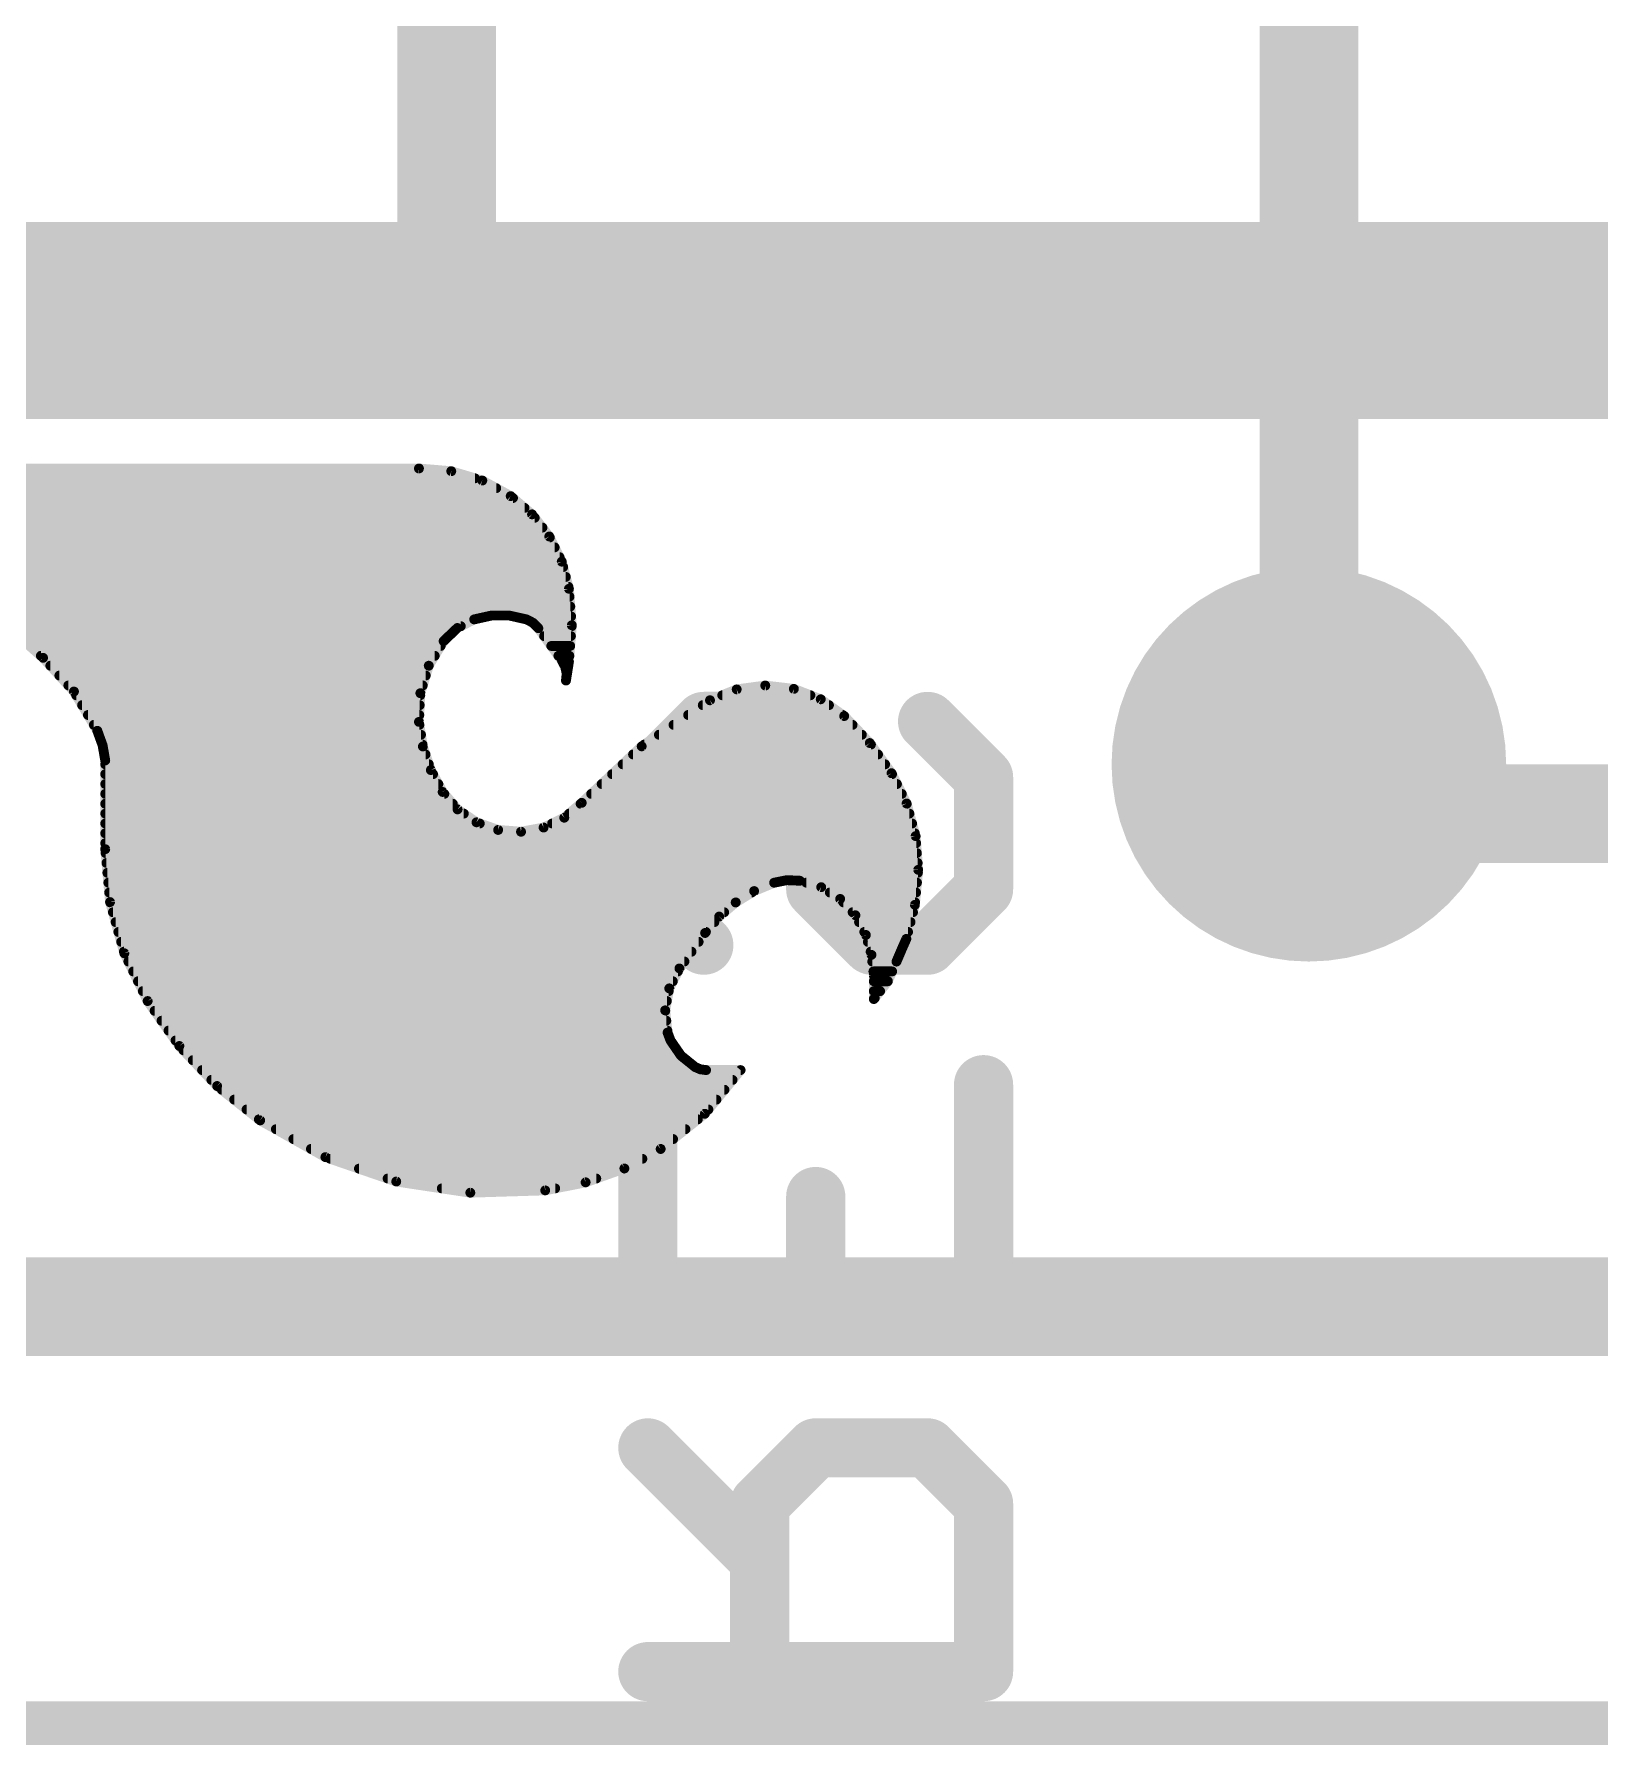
# Model space of a CAD drawing. Extents: x -1.3 to 34.4, y -29.2 to 28.1.
# Drawn here: x 11.958 to 15.989, y 9.052 to 13.438 of the extents above; entities that cross this region are included whole.
import ezdxf

# ---------------------------------------------------------------- set-up
doc = ezdxf.new("R2010")
doc.units = 0
for name, color, linetype in [('1', 12, 'CONTINUOUS'), ('16', 132, 'CONTINUOUS'), ('18', 110, 'CONTINUOUS'), ('21', 41, 'CONTINUOUS'), ('22', 40, 'CONTINUOUS')]:
    doc.layers.add(name, color=color, linetype=linetype)

# ---------------------------------------------------------------- blocks, each defined once
blk = doc.blocks.new('ROUNDV')
at = {"const_width": 0.5}
blk.add_lwpolyline([(0, -0.25, 1), (0, 0.25, 1), (0, -0.25)], format="xyb", dxfattribs=at)

msp = doc.modelspace()

# ---------------------------------------------------------------- linework, layer by layer
at = {"layer": '1'}
for points, const_width in [([(13.02, 14.24), (13.02, 12.761)], 0.254), ([(11.43, 12.7), (13.081, 12.7)], 0.508), ([(13.081, 12.7), (14.351, 12.7)], 0.508), ([(14.351, 12.7), (16.51, 12.7)], 0.508), ([(13.02, 12.761), (13.081, 12.7)], 0.254), ([(14.29, 12.761), (14.351, 12.7)], 0.254), ([(15.367, 11.43), (15.24, 11.557)], 0.254), ([(24.13, 11.43), (15.367, 11.43)], 0.254)]:
    msp.add_lwpolyline(points, dxfattribs=dict(at, const_width=const_width))
for points, const_width in [([(13.081, 12.827, 1), (13.081, 12.573)], 0.254), ([(13.081, 12.573, 1), (13.081, 12.827)], 0.254), ([(14.351, 12.827, 1), (14.351, 12.573)], 0.254), ([(14.351, 12.573, 1), (14.351, 12.827)], 0.254), ([(13.0649, 12.8059, 1), (12.9751, 12.7161)], 0.127), ([(14.3349, 12.8059, 1), (14.2451, 12.7161)], 0.127), ([(12.9565, 12.761, 1), (13.0835, 12.761)], 0.127), ([(13.0361, 12.6551, 1), (13.1259, 12.7449)], 0.127), ([(14.3061, 12.6551, 1), (14.3959, 12.7449)], 0.127), ([(15.2849, 11.6019, 1), (15.1951, 11.5121)], 0.127), ([(15.367, 11.4935, 1), (15.367, 11.3665)], 0.127), ([(15.3221, 11.3851, 1), (15.4119, 11.4749)], 0.127)]:
    msp.add_lwpolyline(points, format="xyb", dxfattribs=dict(at, const_width=const_width))
at = {"layer": '16', "const_width": 0.254}
for points in [[(15.24, 11.557), (15.24, 15.494)], [(16.51, 10.16), (7.62, 10.16)], [(6.858, 9.017), (20.193, 9.017)]]:
    msp.add_lwpolyline(points, dxfattribs=at)
at = {"layer": '16', "const_width": 0.127}
msp.add_lwpolyline([(15.1765, 11.557, 1), (15.3035, 11.557)], format="xyb", dxfattribs=at)
at = {"layer": '21', "const_width": 0.0254}
for points in [[(12.9489, 12.3189), (11.4325, 12.3189)], [(11.4325, 12.3189), (11.9812, 11.8313)], [(13.032, 12.3119), (12.9489, 12.3189)], [(13.1119, 12.2879), (13.032, 12.3119)], [(11.461, 12.2936), (13.093, 12.2936)], [(11.4896, 12.2682), (13.1479, 12.2682)], [(13.1851, 12.2478), (13.1119, 12.2879)], [(11.5181, 12.2428), (13.191, 12.2428)], [(13.2401, 12.2008), (13.1851, 12.2478)], [(11.5467, 12.2174), (13.2207, 12.2174)], [(11.5753, 12.192), (13.247, 12.192)], [(13.2845, 12.1438), (13.2401, 12.2008)], [(11.6039, 12.1666), (13.2668, 12.1666)], [(11.6325, 12.1412), (13.2858, 12.1412)], [(13.3166, 12.079), (13.2845, 12.1438)], [(11.661, 12.1158), (13.2984, 12.1158)], [(11.6896, 12.0904), (13.311, 12.0904)], [(11.7182, 12.065), (13.3203, 12.065)], [(13.335, 12.0091), (13.3166, 12.079)], [(11.7468, 12.0396), (13.327, 12.0396)], [(11.7754, 12.0142), (13.3337, 12.0142)], [(13.3424, 11.9151), (13.335, 12.0091)], [(11.804, 11.9888), (13.3366, 11.9888)], [(11.8325, 11.9634), (13.3386, 11.9634)], [(11.8611, 11.938), (13.1257, 11.938)], [(13.0478, 11.9081), (13.0912, 11.9303)], [(13.0912, 11.9303), (13.1357, 11.9402)], [(13.1357, 11.9402), (13.1813, 11.9402)], [(13.1813, 11.9402), (13.2258, 11.9303)], [(13.1913, 11.938), (13.3406, 11.938)], [(13.2258, 11.9303), (13.2429, 11.9213)], [(13.2429, 11.9213), (13.2563, 11.9075)], [(11.8897, 11.9126), (13.0566, 11.9126)], [(11.9183, 11.8872), (13.0258, 11.8872)], [(12.9742, 11.811), (13.0124, 11.8744)], [(13.0124, 11.8744), (13.0478, 11.9081)], [(13.2513, 11.9126), (13.3422, 11.9126)], [(13.2563, 11.9075), (13.3172, 11.8236)], [(13.271, 11.8872), (13.3402, 11.8872)], [(13.335, 11.8211), (13.3424, 11.9151)], [(11.9469, 11.8618), (13.0048, 11.8618)], [(11.9755, 11.8364), (12.9895, 11.8364)], [(11.9812, 11.8313), (12.0607, 11.7445)], [(13.2895, 11.8618), (13.3382, 11.8618)], [(13.3079, 11.8364), (13.3362, 11.8364)], [(11.9998, 11.811), (12.9742, 11.811)], [(12.0231, 11.7856), (12.9664, 11.7856)], [(12.9526, 11.7402), (12.9742, 11.811)], [(13.3172, 11.8236), (13.3256, 11.8079)], [(13.324, 11.811), (13.3334, 11.811)], [(13.3256, 11.8079), (13.3291, 11.7905)], [(13.3274, 11.7728), (13.335, 11.8211)], [(13.3291, 11.7905), (13.3274, 11.7728)], [(13.3286, 11.7856), (13.3294, 11.7856)], [(12.0463, 11.7602), (12.9587, 11.7602)], [(12.0607, 11.7445), (12.1209, 11.6433)], [(13.7669, 11.75), (13.6982, 11.722)], [(13.8404, 11.7599), (13.7669, 11.75)], [(13.9141, 11.7513), (13.8404, 11.7599)], [(13.9833, 11.7245), (13.9141, 11.7513)], [(12.0665, 11.7348), (12.9523, 11.7348)], [(12.0816, 11.7094), (12.951, 11.7094)], [(12.9489, 11.6662), (12.9526, 11.7402)], [(13.6982, 11.722), (13.5224, 11.6034)], [(13.6795, 11.7094), (14.0045, 11.7094)], [(13.7297, 11.7348), (13.9568, 11.7348)], [(14.0437, 11.6814), (13.9833, 11.7245)], [(12.0967, 11.684), (12.9498, 11.684)], [(12.1118, 11.6586), (12.9501, 11.6586)], [(12.959, 11.6029), (12.9489, 11.6662)], [(13.6042, 11.6586), (14.0653, 11.6586)], [(13.6419, 11.684), (14.0401, 11.684)], [(14.1096, 11.6118), (14.0437, 11.6814)], [(12.1209, 11.6433), (12.1344, 11.6061)], [(12.1246, 11.6332), (12.9542, 11.6332)], [(13.5666, 11.6332), (14.0893, 11.6332)], [(14.1656, 11.5341), (14.1096, 11.6118)], [(12.1337, 11.6078), (12.9582, 11.6078)], [(12.1344, 11.6061), (12.1412, 11.5671)], [(12.1385, 11.5824), (12.9659, 11.5824)], [(12.1412, 11.5671), (12.1412, 11.3385)], [(12.9795, 11.5422), (12.959, 11.6029)], [(13.5224, 11.6034), (13.368, 11.4579)], [(13.5001, 11.5824), (14.1308, 11.5824)], [(13.5289, 11.6078), (14.1125, 11.6078)], [(12.1412, 11.557), (12.9745, 11.557)], [(12.1412, 11.5316), (12.9852, 11.5316)], [(13.0099, 11.4858), (12.9795, 11.5422)], [(13.4462, 11.5316), (14.1668, 11.5316)], [(13.4732, 11.557), (14.1491, 11.557)], [(14.2044, 11.4561), (14.1656, 11.5341)], [(12.1412, 11.5062), (12.9989, 11.5062)], [(12.1412, 11.4808), (13.0142, 11.4808)], [(13.0484, 11.441), (13.0099, 11.4858)], [(13.3923, 11.4808), (14.1921, 11.4808)], [(13.4193, 11.5062), (14.1795, 11.5062)], [(12.1412, 11.4554), (13.036, 11.4554)], [(13.0971, 11.4076), (13.0484, 11.441)], [(13.368, 11.4579), (13.3231, 11.4196)], [(13.3651, 11.4554), (14.2046, 11.4554)], [(14.2276, 11.3721), (14.2044, 11.4561)], [(12.1412, 11.43), (13.0644, 11.43)], [(12.1412, 11.4046), (13.1056, 11.4046)], [(13.1528, 11.388), (13.0971, 11.4076)], [(13.2698, 11.3941), (13.2117, 11.3834)], [(13.3231, 11.4196), (13.2698, 11.3941)], [(13.2917, 11.4046), (14.2186, 11.4046)], [(13.3353, 11.43), (14.2116, 11.43)], [(12.1412, 11.3792), (14.2256, 11.3792)], [(12.1412, 11.3538), (14.229, 11.3538)], [(13.2117, 11.3834), (13.1528, 11.388)], [(14.2342, 11.2852), (14.2276, 11.3721)], [(12.1412, 11.3385), (12.1536, 11.2022)], [(12.1421, 11.3284), (14.2309, 11.3284)], [(12.1444, 11.303), (14.2328, 11.303)], [(12.1467, 11.2776), (14.2335, 11.2776)], [(14.2256, 11.1951), (14.2342, 11.2852)], [(12.1491, 11.2522), (13.8638, 11.2522)], [(12.1514, 11.2268), (13.8056, 11.2268)], [(13.7643, 11.2013), (13.8118, 11.2306)], [(13.8118, 11.2306), (13.8633, 11.2521)], [(13.8633, 11.2521), (13.896, 11.2586)], [(13.896, 11.2586), (13.9294, 11.2572)], [(13.9294, 11.2572), (13.9844, 11.2406)], [(13.946, 11.2522), (14.2311, 11.2522)], [(13.9844, 11.2406), (14.0333, 11.2103)], [(14.0067, 11.2268), (14.2287, 11.2268)], [(12.1536, 11.2022), (12.1904, 11.0703)], [(12.1538, 11.2014), (13.7645, 11.2014)], [(12.1609, 11.176), (13.7348, 11.176)], [(13.7219, 11.165), (13.7643, 11.2013)], [(14.0333, 11.2103), (14.0725, 11.1683)], [(14.0416, 11.2014), (14.2262, 11.2014)], [(14.0653, 11.176), (14.2209, 11.176)], [(14.2037, 11.1074), (14.2256, 11.1951)], [(12.168, 11.1506), (13.7096, 11.1506)], [(13.6855, 11.1226), (13.7219, 11.165)], [(14.0725, 11.1683), (14.0995, 11.1175)], [(14.0819, 11.1506), (14.2145, 11.1506)], [(12.1751, 11.1252), (13.6877, 11.1252)], [(12.1822, 11.0998), (13.669, 11.0998)], [(13.6195, 11.0312), (13.6855, 11.1226)], [(14.0954, 11.1252), (14.2081, 11.1252)], [(14.0995, 11.1175), (14.114, 11.0663)], [(14.1045, 11.0998), (14.2003, 11.0998)], [(14.1783, 11.0489), (14.1935, 11.0845)], [(14.1935, 11.0845), (14.2037, 11.1074)], [(12.1893, 11.0744), (13.6507, 11.0744)], [(12.1904, 11.0703), (12.2504, 10.9473)], [(12.2008, 11.049), (13.6324, 11.049)], [(14.1117, 11.0744), (14.1892, 11.0744)], [(14.114, 11.0663), (14.1199, 11.0134)], [(14.1159, 11.049), (14.1783, 11.049)], [(14.1562, 10.9985), (14.1783, 11.0489)], [(12.2132, 11.0236), (13.6156, 11.0236)], [(12.2256, 10.9982), (13.6026, 10.9982)], [(13.5933, 10.9799), (13.6195, 11.0312)], [(14.1188, 11.0236), (14.1672, 11.0236)], [(14.1199, 11.0134), (14.1199, 10.9524)], [(14.1199, 10.9982), (14.156, 10.9982)], [(14.1224, 10.955), (14.1562, 10.9985)], [(12.238, 10.9728), (13.592, 10.9728)], [(13.5829, 10.9233), (13.5933, 10.9799)], [(14.1199, 10.9728), (14.1362, 10.9728)], [(14.1199, 10.9525), (14.1224, 10.955)], [(14.1199, 10.9524), (14.1199, 10.9525)], [(12.2504, 10.9474), (13.5873, 10.9474)], [(12.2504, 10.9473), (12.3321, 10.8316)], [(12.2683, 10.922), (13.583, 10.922)], [(13.589, 10.8661), (13.5829, 10.9233)], [(12.2862, 10.8966), (13.5857, 10.8966)], [(12.3041, 10.8712), (13.5885, 10.8712)], [(13.5966, 10.8457), (13.589, 10.8661)], [(12.3221, 10.8458), (13.5966, 10.8458)], [(12.3321, 10.8316), (12.4293, 10.7284)], [(12.3426, 10.8204), (13.614, 10.8204)], [(13.6234, 10.8068), (13.5966, 10.8457)], [(12.3666, 10.795), (13.638, 10.795)], [(13.6601, 10.7772), (13.6234, 10.8068)], [(13.6736, 10.7715), (13.6601, 10.7772)], [(12.3905, 10.7696), (13.6874, 10.7696)], [(12.4145, 10.7442), (13.7563, 10.7442)], [(13.6881, 10.7695), (13.6736, 10.7715)], [(13.6849, 10.6569), (13.777, 10.7695)], [(13.777, 10.7695), (13.6881, 10.7695)], [(12.4293, 10.7284), (12.54, 10.64)], [(12.4414, 10.7188), (13.7355, 10.7188)], [(12.4732, 10.6934), (13.7148, 10.6934)], [(12.505, 10.668), (13.694, 10.668)], [(13.5712, 10.5663), (13.6849, 10.6569)], [(12.5367, 10.6426), (13.6669, 10.6426)], [(12.54, 10.64), (12.7081, 10.5453)], [(12.5805, 10.6172), (13.6351, 10.6172)], [(12.6256, 10.5918), (13.6032, 10.5918)], [(12.6707, 10.5664), (13.5713, 10.5664)], [(13.4778, 10.5162), (13.5712, 10.5663)], [(12.7081, 10.5453), (12.8905, 10.4825)], [(12.7206, 10.541), (13.5241, 10.541)], [(12.7944, 10.5156), (13.4762, 10.5156)], [(13.378, 10.4804), (13.4778, 10.5162)], [(12.8682, 10.4902), (13.4054, 10.4902)], [(12.8905, 10.4825), (13.0812, 10.4537)], [(13.274, 10.4597), (13.378, 10.4804)], [(13.0076, 10.4648), (13.2997, 10.4648)], [(13.0812, 10.4537), (13.274, 10.4597)]]:
    msp.add_lwpolyline(points, dxfattribs=at)
at = {"layer": '21', "const_width": 0.0127}
for points in [[(12.9494, 12.3252, 1), (12.9484, 12.3126)], [(12.9489, 12.3126, 1), (12.9489, 12.3253)], [(13.0339, 12.318, 1), (13.0302, 12.3059)], [(13.0315, 12.3056, 1), (13.0326, 12.3183)], [(13.093, 12.2873, 1), (13.093, 12.3)], [(13.115, 12.2935, 1), (13.1089, 12.2823)], [(13.1101, 12.2818, 1), (13.1138, 12.294)], [(13.1479, 12.2619, 1), (13.1479, 12.2745)], [(13.1892, 12.2526, 1), (13.181, 12.243)], [(13.182, 12.2422, 1), (13.1882, 12.2534)], [(13.191, 12.2365, 1), (13.191, 12.2492)], [(13.2207, 12.2111, 1), (13.2207, 12.2238)], [(13.2451, 12.2047, 1), (13.2351, 12.1969)], [(13.236, 12.196, 1), (13.2442, 12.2057)], [(13.247, 12.1857, 1), (13.247, 12.1983)], [(13.2668, 12.1603, 1), (13.2668, 12.173)], [(13.2902, 12.1466, 1), (13.2788, 12.141)], [(13.2795, 12.1399, 1), (13.2895, 12.1477)], [(13.2858, 12.1349, 1), (13.2858, 12.1476)], [(13.2984, 12.1095, 1), (13.2984, 12.1221)], [(13.3227, 12.0806, 1), (13.3104, 12.0774)], [(13.3109, 12.0762, 1), (13.3223, 12.0818)], [(13.311, 12.0841, 1), (13.311, 12.0968)], [(13.3203, 12.0587, 1), (13.3203, 12.0714)], [(13.327, 12.0333, 1), (13.327, 12.0459)], [(13.3413, 12.0096, 1), (13.3287, 12.0086)], [(13.3337, 12.0079, 1), (13.3337, 12.0206)], [(13.3289, 12.0075, 1), (13.3411, 12.0107)], [(13.3366, 11.9825, 1), (13.3366, 11.9952)], [(13.3386, 11.9571, 1), (13.3386, 11.9697)], [(13.0898, 11.9365, 1), (13.0926, 11.9241)], [(13.0941, 11.9246, 1), (13.0883, 11.936)], [(13.1257, 11.9317, 1), (13.1257, 11.9444)], [(13.1357, 11.9466, 1), (13.1357, 11.9339)], [(13.1371, 11.934, 1), (13.1343, 11.9464)], [(13.1827, 11.9464, 1), (13.1799, 11.934)], [(13.1813, 11.9339, 1), (13.1813, 11.9466)], [(13.1913, 11.9444, 1), (13.1913, 11.9317)], [(13.2288, 11.9359, 1), (13.2228, 11.9247)], [(13.2244, 11.9241, 1), (13.2272, 11.9365)], [(13.2474, 11.9257, 1), (13.2383, 11.9169)], [(13.2399, 11.9157, 1), (13.2458, 11.9269)], [(13.3406, 11.9317, 1), (13.3406, 11.9444)], [(13.0178, 11.8711, 1), (13.007, 11.8777)], [(13.0258, 11.8809, 1), (13.0258, 11.8935)], [(13.0449, 11.9137, 1), (13.0506, 11.9024)], [(13.0521, 11.9035, 1), (13.0434, 11.9127)], [(13.0566, 11.9063, 1), (13.0566, 11.919)], [(13.2513, 11.919, 1), (13.2513, 11.9063)], [(13.2614, 11.9112, 1), (13.2512, 11.9038)], [(13.2518, 11.9031, 1), (13.2608, 11.9119)], [(13.271, 11.8935, 1), (13.271, 11.8809)], [(13.3487, 11.9146, 1), (13.336, 11.9156)], [(13.336, 11.9146, 1), (13.3487, 11.9156)], [(13.3402, 11.8809, 1), (13.3402, 11.8935)], [(13.3422, 11.9063, 1), (13.3422, 11.919)], [(11.9755, 11.8428, 1), (11.9755, 11.8301)], [(11.9859, 11.8356, 1), (11.9765, 11.827)], [(11.977, 11.8266, 1), (11.9854, 11.836)], [(12.9895, 11.8301, 1), (12.9895, 11.8428)], [(13.0048, 11.8555, 1), (13.0048, 11.8681)], [(13.008, 11.879, 1), (13.0168, 11.8698)], [(13.2895, 11.8681, 1), (13.2895, 11.8555)], [(13.3079, 11.8428, 1), (13.3079, 11.8301)], [(13.3362, 11.8301, 1), (13.3362, 11.8428)], [(13.3382, 11.8555, 1), (13.3382, 11.8681)], [(11.9998, 11.8173, 1), (11.9998, 11.8047)], [(12.0231, 11.7919, 1), (12.0231, 11.7793)], [(12.9664, 11.7793, 1), (12.9664, 11.7919)], [(12.9687, 11.8143, 1), (12.9796, 11.8077)], [(12.9803, 11.8091, 1), (12.9681, 11.8128)], [(12.9742, 11.8047, 1), (12.9742, 11.8173)], [(13.3228, 11.8266, 1), (13.3116, 11.8206)], [(13.3121, 11.8199, 1), (13.3223, 11.8273)], [(13.324, 11.8173, 1), (13.324, 11.8047)], [(13.3318, 11.8092, 1), (13.3194, 11.8067)], [(13.32, 11.8049, 1), (13.3312, 11.8109)], [(13.3286, 11.7919, 1), (13.3286, 11.7793)], [(13.3354, 11.7899, 1), (13.3228, 11.7911)], [(13.3229, 11.7892, 1), (13.3353, 11.7918)], [(13.3287, 11.8216, 1), (13.3413, 11.8206)], [(13.3413, 11.8201, 1), (13.3287, 11.8221)], [(13.3294, 11.7793, 1), (13.3294, 11.7919)], [(13.3334, 11.8047, 1), (13.3334, 11.8173)], [(12.0463, 11.7666, 1), (12.0463, 11.7539)], [(12.0662, 11.7477, 1), (12.0553, 11.7413)], [(12.0561, 11.7402, 1), (12.0654, 11.7488)], [(12.9587, 11.7539, 1), (12.9587, 11.7666)], [(13.3211, 11.7738, 1), (13.3337, 11.7718)], [(13.3211, 11.7734, 1), (13.3337, 11.7722)], [(13.7661, 11.7563, 1), (13.7678, 11.7437)], [(13.7693, 11.7441, 1), (13.7645, 11.7558)], [(13.8412, 11.7662, 1), (13.8397, 11.7536)], [(13.8413, 11.7536, 1), (13.8396, 11.7662)], [(13.9164, 11.7572, 1), (13.9118, 11.7453)], [(13.9134, 11.745, 1), (13.9149, 11.7576)], [(12.0665, 11.7411, 1), (12.0665, 11.7285)], [(12.0816, 11.7157, 1), (12.0816, 11.7031)], [(12.9589, 11.7398, 1), (12.9462, 11.7405)], [(12.9465, 11.742, 1), (12.9586, 11.7383)], [(12.951, 11.7031, 1), (12.951, 11.7157)], [(12.9523, 11.7285, 1), (12.9523, 11.7411)], [(13.6795, 11.7157, 1), (13.6795, 11.7031)], [(13.6958, 11.7279, 1), (13.7006, 11.7161)], [(13.7018, 11.7167, 1), (13.6946, 11.7273)], [(13.7297, 11.7411, 1), (13.7297, 11.7285)], [(13.9568, 11.7285, 1), (13.9568, 11.7411)], [(13.987, 11.7297, 1), (13.9796, 11.7194)], [(13.981, 11.7186, 1), (13.9856, 11.7305)], [(14.0045, 11.7031, 1), (14.0045, 11.7157)], [(12.0967, 11.6904, 1), (12.0967, 11.6777)], [(12.1118, 11.6649, 1), (12.1118, 11.6523)], [(12.9552, 11.6672, 1), (12.9426, 11.6652)], [(12.9426, 11.6665, 1), (12.9552, 11.6659)], [(12.9498, 11.6777, 1), (12.9498, 11.6904)], [(12.9501, 11.6523, 1), (12.9501, 11.6649)], [(13.6042, 11.6649, 1), (13.6042, 11.6523)], [(13.6419, 11.6904, 1), (13.6419, 11.6777)], [(14.0483, 11.6858, 1), (14.0391, 11.677)], [(14.04, 11.6762, 1), (14.0474, 11.6866)], [(14.0401, 11.6777, 1), (14.0401, 11.6904)], [(14.0653, 11.6523, 1), (14.0653, 11.6649)], [(12.1269, 11.6455, 1), (12.1149, 11.6411)], [(12.1154, 11.6401, 1), (12.1264, 11.6465)], [(12.1246, 11.6395, 1), (12.1246, 11.6269)], [(12.9542, 11.6269, 1), (12.9542, 11.6395)], [(13.5666, 11.6395, 1), (13.5666, 11.6269)], [(14.0893, 11.6269, 1), (14.0893, 11.6395)], [(14.1147, 11.6155, 1), (14.1044, 11.6081)], [(14.1049, 11.6074, 1), (14.1142, 11.6162)], [(12.1337, 11.6142, 1), (12.1337, 11.6015)], [(12.1406, 11.6072, 1), (12.1281, 11.605)], [(12.1284, 11.6039, 1), (12.1403, 11.6082)], [(12.1385, 11.5887, 1), (12.1385, 11.5761)], [(12.1476, 11.5671, 1), (12.1349, 11.5671)], [(12.965, 11.6049, 1), (12.953, 11.6009)], [(12.9527, 11.6019, 1), (12.9652, 11.6039)], [(12.9582, 11.6015, 1), (12.9582, 11.6142)], [(12.9659, 11.5761, 1), (12.9659, 11.5887)], [(13.5001, 11.5887, 1), (13.5001, 11.5761)], [(13.5188, 11.6086, 1), (13.5259, 11.5981)], [(13.5267, 11.5988, 1), (13.518, 11.608)], [(13.5289, 11.6142, 1), (13.5289, 11.6015)], [(14.1125, 11.6015, 1), (14.1125, 11.6142)], [(14.1308, 11.5761, 1), (14.1308, 11.5887)], [(12.1412, 11.538, 1), (12.1412, 11.5253)], [(12.1349, 11.566, 1), (12.1475, 11.5682)], [(12.1412, 11.5633, 1), (12.1412, 11.5507)], [(12.9851, 11.5452, 1), (12.9739, 11.5392)], [(12.9735, 11.5402, 1), (12.9855, 11.5442)], [(12.9745, 11.5507, 1), (12.9745, 11.5633)], [(12.9852, 11.5253, 1), (12.9852, 11.538)], [(13.4462, 11.538, 1), (13.4462, 11.5253)], [(13.4732, 11.5633, 1), (13.4732, 11.5507)], [(14.1491, 11.5507, 1), (14.1491, 11.5633)], [(14.1713, 11.5369, 1), (14.1599, 11.5313)], [(14.1604, 11.5304, 1), (14.1708, 11.5378)], [(14.1668, 11.5253, 1), (14.1668, 11.538)], [(12.1412, 11.5125, 1), (12.1412, 11.4999)], [(12.1412, 11.4871, 1), (12.1412, 11.4745)], [(12.9989, 11.4999, 1), (12.9989, 11.5125)], [(13.0147, 11.4899, 1), (13.0051, 11.4817)], [(13.0043, 11.4828, 1), (13.0155, 11.4888)], [(13.0142, 11.4745, 1), (13.0142, 11.4871)], [(13.3923, 11.4871, 1), (13.3923, 11.4745)], [(13.4193, 11.5125, 1), (13.4193, 11.4999)], [(14.1795, 11.4999, 1), (14.1795, 11.5125)], [(14.1921, 11.4745, 1), (14.1921, 11.4871)], [(12.1412, 11.4618, 1), (12.1412, 11.4491)], [(13.036, 11.4491, 1), (13.036, 11.4618)], [(13.0519, 11.4462, 1), (13.0448, 11.4357)], [(13.0435, 11.4368, 1), (13.0532, 11.4451)], [(13.3651, 11.4618, 1), (13.3651, 11.4491)], [(13.3636, 11.4625, 1), (13.3724, 11.4533)], [(13.3721, 11.4531, 1), (13.3639, 11.4627)], [(14.2105, 11.4578, 1), (14.1983, 11.4544)], [(14.1987, 11.4533, 1), (14.2101, 11.4589)], [(14.2046, 11.4491, 1), (14.2046, 11.4618)], [(12.1412, 11.4363, 1), (12.1412, 11.4237)], [(12.1412, 11.4109, 1), (12.1412, 11.3983)], [(13.0644, 11.4237, 1), (13.0644, 11.4363)], [(13.0992, 11.4136, 1), (13.095, 11.4016)], [(13.0935, 11.4024, 1), (13.1007, 11.4128)], [(13.1056, 11.3983, 1), (13.1056, 11.4109)], [(13.267, 11.3999, 1), (13.2725, 11.3884)], [(13.2709, 11.3879, 1), (13.2686, 11.4004)], [(13.2917, 11.4109, 1), (13.2917, 11.3983)], [(13.3189, 11.4244, 1), (13.3272, 11.4147)], [(13.3258, 11.4138, 1), (13.3203, 11.4253)], [(13.3353, 11.4363, 1), (13.3353, 11.4237)], [(14.2116, 11.4237, 1), (14.2116, 11.4363)], [(14.2186, 11.3983, 1), (14.2186, 11.4109)], [(12.1412, 11.3856, 1), (12.1412, 11.3729)], [(12.1412, 11.3601, 1), (12.1412, 11.3475)], [(13.1533, 11.3943, 1), (13.1523, 11.3816)], [(13.1507, 11.382, 1), (13.1549, 11.3939)], [(13.2105, 11.3896, 1), (13.2128, 11.3771)], [(13.2112, 11.377, 1), (13.2122, 11.3897)], [(14.2339, 11.3726, 1), (14.2212, 11.3716)], [(14.2215, 11.3704, 1), (14.2337, 11.3738)], [(14.2256, 11.3729, 1), (14.2256, 11.3856)], [(14.229, 11.3475, 1), (14.229, 11.3601)], [(12.1475, 11.3391, 1), (12.1349, 11.3379)], [(12.1349, 11.3385, 1), (12.1476, 11.3385)], [(12.1421, 11.3347, 1), (12.1421, 11.3221)], [(12.1444, 11.3094, 1), (12.1444, 11.2967)], [(14.2309, 11.3221, 1), (14.2309, 11.3347)], [(14.2328, 11.2967, 1), (14.2328, 11.3094)], [(12.1467, 11.284, 1), (12.1467, 11.2713)], [(14.2405, 11.2846, 1), (14.2279, 11.2858)], [(14.2279, 11.2847, 1), (14.2405, 11.2857)], [(14.2335, 11.2713, 1), (14.2335, 11.284)], [(12.1491, 11.2585, 1), (12.1491, 11.2459)], [(12.1514, 11.2332, 1), (12.1514, 11.2205)], [(13.8093, 11.2365, 1), (13.8142, 11.2248)], [(13.8056, 11.2205, 1), (13.8056, 11.2332)], [(13.8151, 11.2252, 1), (13.8085, 11.236)], [(13.8621, 11.2583, 1), (13.8645, 11.2459)], [(13.8657, 11.2462, 1), (13.8609, 11.258)], [(13.8638, 11.2459, 1), (13.8638, 11.2585)], [(13.8963, 11.265, 1), (13.8958, 11.2523)], [(13.8973, 11.2524, 1), (13.8948, 11.2648)], [(13.9312, 11.2633, 1), (13.9276, 11.2511)], [(13.9291, 11.2509, 1), (13.9297, 11.2635)], [(13.946, 11.2585, 1), (13.946, 11.2459)], [(13.9878, 11.246, 1), (13.9811, 11.2352)], [(13.9826, 11.2345, 1), (13.9863, 11.2467)], [(14.0067, 11.2332, 1), (14.0067, 11.2205)], [(14.2287, 11.2205, 1), (14.2287, 11.2332)], [(14.2311, 11.2459, 1), (14.2311, 11.2585)], [(12.1597, 11.2039, 1), (12.1475, 11.2005)], [(12.1473, 11.2016, 1), (12.1599, 11.2028)], [(12.1538, 11.2078, 1), (12.1538, 11.1951)], [(12.1609, 11.1823, 1), (12.1609, 11.1697)], [(13.7348, 11.1697, 1), (13.7348, 11.1823)], [(13.761, 11.2067, 1), (13.7676, 11.1959)], [(13.7684, 11.1965, 1), (13.7602, 11.2061)], [(13.7645, 11.1951, 1), (13.7645, 11.2078)], [(14.0379, 11.2146, 1), (14.0286, 11.2059)], [(14.0299, 11.2049, 1), (14.0366, 11.2157)], [(14.0416, 11.2078, 1), (14.0416, 11.1951)], [(14.0653, 11.1823, 1), (14.0653, 11.1697)], [(14.2193, 11.1958, 1), (14.232, 11.1945)], [(14.2318, 11.1936, 1), (14.2195, 11.1967)], [(14.2209, 11.1697, 1), (14.2209, 11.1823)], [(14.2262, 11.1951, 1), (14.2262, 11.2078)], [(12.168, 11.157, 1), (12.168, 11.1443)], [(13.7096, 11.1443, 1), (13.7096, 11.157)], [(13.7178, 11.1698, 1), (13.726, 11.1601)], [(13.7267, 11.1608, 1), (13.7171, 11.1691)], [(14.0781, 11.1712, 1), (14.0669, 11.1653)], [(14.0679, 11.1639, 1), (14.0772, 11.1726)], [(14.0819, 11.157, 1), (14.0819, 11.1443)], [(14.2145, 11.1443, 1), (14.2145, 11.157)], [(12.1751, 11.1316, 1), (12.1751, 11.1189)], [(12.1822, 11.1061, 1), (12.1822, 11.0935)], [(13.669, 11.0935, 1), (13.669, 11.1061)], [(13.6807, 11.1267, 1), (13.6903, 11.1185)], [(13.6906, 11.1189, 1), (13.6804, 11.1263)], [(13.6877, 11.1189, 1), (13.6877, 11.1316)], [(14.0954, 11.1316, 1), (14.0954, 11.1189)], [(14.1056, 11.1192, 1), (14.0934, 11.1158)], [(14.0939, 11.1145, 1), (14.1051, 11.1205)], [(14.1045, 11.1061, 1), (14.1045, 11.0935)], [(14.1993, 11.082, 1), (14.1877, 11.087)], [(14.1975, 11.1089, 1), (14.2099, 11.1059)], [(14.2095, 11.1048, 1), (14.1979, 11.11)], [(14.2003, 11.0935, 1), (14.2003, 11.1061)], [(14.2081, 11.1189, 1), (14.2081, 11.1316)], [(12.1893, 11.0808, 1), (12.1893, 11.0681)], [(12.1961, 11.0731, 1), (12.1847, 11.0676)], [(12.1843, 11.0686, 1), (12.1965, 11.072)], [(12.2008, 11.0554, 1), (12.2008, 11.0427)], [(13.6324, 11.0427, 1), (13.6324, 11.0554)], [(13.6507, 11.0681, 1), (13.6507, 11.0808)], [(14.1117, 11.0808, 1), (14.1117, 11.0681)], [(14.1203, 11.067, 1), (14.1077, 11.0656)], [(14.1079, 11.0646, 1), (14.1201, 11.068)], [(14.1159, 11.0554, 1), (14.1159, 11.0427)], [(14.1725, 11.0514, 1), (14.1841, 11.0464)], [(14.1841, 11.0464, 1), (14.1725, 11.0514)], [(14.1783, 11.0427, 1), (14.1783, 11.0554)], [(14.1877, 11.0871, 1), (14.1993, 11.0819)], [(14.1892, 11.0681, 1), (14.1892, 11.0808)], [(12.2132, 11.0299, 1), (12.2132, 11.0173)], [(12.2256, 11.0046, 1), (12.2256, 10.9919)], [(13.6026, 10.9919, 1), (13.6026, 11.0046)], [(13.6144, 11.0349, 1), (13.6246, 11.0275)], [(13.6252, 11.0283, 1), (13.6138, 11.0341)], [(13.6156, 11.0173, 1), (13.6156, 11.0299)], [(14.1188, 11.0299, 1), (14.1188, 11.0173)], [(14.1263, 11.0134, 1), (14.1136, 11.0134)], [(14.1199, 11.0046, 1), (14.1199, 10.9919)], [(14.1136, 11.0127, 1), (14.1262, 11.0141)], [(14.1612, 10.9946, 1), (14.1512, 11.0024)], [(14.156, 10.9919, 1), (14.156, 11.0046)], [(14.1672, 11.0173, 1), (14.1672, 11.0299)], [(12.238, 10.9792, 1), (12.238, 10.9665)], [(13.5877, 10.9828, 1), (13.599, 10.977)], [(13.5996, 10.9788, 1), (13.5871, 10.9811)], [(13.592, 10.9665, 1), (13.592, 10.9792)], [(14.1199, 10.9792, 1), (14.1199, 10.9665)], [(14.1263, 10.9525, 1), (14.1136, 10.9525)], [(14.1174, 10.9589, 1), (14.1274, 10.9511)], [(14.1269, 10.9505, 1), (14.1179, 10.9595)], [(14.1362, 10.9665, 1), (14.1362, 10.9792)], [(14.1504, 11.001, 1), (14.162, 10.9959)], [(12.2556, 10.951, 1), (12.2452, 10.9436)], [(12.2504, 10.9537, 1), (12.2504, 10.9411)], [(12.2447, 10.9445, 1), (12.2561, 10.9501)], [(12.2683, 10.9284, 1), (12.2683, 10.9157)], [(13.5892, 10.924, 1), (13.5765, 10.9227)], [(13.5766, 10.9245, 1), (13.5891, 10.9222)], [(13.583, 10.9157, 1), (13.583, 10.9284)], [(13.5873, 10.9411, 1), (13.5873, 10.9537)], [(14.1154, 10.957, 1), (14.1244, 10.948)], [(14.1136, 10.9524, 1), (14.1263, 10.9524)], [(14.1136, 10.9524, 1), (14.1263, 10.9524)], [(12.2862, 10.903, 1), (12.2862, 10.8903)], [(12.3041, 10.8775, 1), (12.3041, 10.8649)], [(13.595, 10.8683, 1), (13.583, 10.8639)], [(13.5857, 10.8903, 1), (13.5857, 10.903)], [(13.5885, 10.8649, 1), (13.5885, 10.8775)], [(12.3221, 10.8521, 1), (12.3221, 10.8395)], [(12.3367, 10.8359, 1), (12.3275, 10.8272)], [(12.3269, 10.8279, 1), (12.3373, 10.8352)], [(12.3426, 10.8268, 1), (12.3426, 10.8141)], [(13.5827, 10.8654, 1), (13.5953, 10.8668)], [(13.6018, 10.8493, 1), (13.5914, 10.8421)], [(13.5906, 10.8435, 1), (13.6026, 10.8479)], [(13.5966, 10.8395, 1), (13.5966, 10.8521)], [(13.614, 10.8141, 1), (13.614, 10.8268)], [(12.3666, 10.8013, 1), (12.3666, 10.7887)], [(13.6274, 10.8118, 1), (13.6194, 10.8019)], [(13.6181, 10.8032, 1), (13.6286, 10.8104)], [(13.638, 10.7887, 1), (13.638, 10.8013)], [(13.6626, 10.783, 1), (13.6576, 10.7714)], [(12.3905, 10.7759, 1), (12.3905, 10.7633)], [(12.4145, 10.7506, 1), (12.4145, 10.7379)], [(13.6561, 10.7723, 1), (13.6641, 10.7821)], [(13.6744, 10.7778, 1), (13.6727, 10.7652)], [(13.6711, 10.7656, 1), (13.6761, 10.7773)], [(13.6881, 10.7759, 1), (13.6881, 10.7632)], [(13.6872, 10.7632, 1), (13.689, 10.7758)], [(13.6874, 10.7633, 1), (13.6874, 10.7759)], [(13.7563, 10.7379, 1), (13.7563, 10.7506)], [(13.7819, 10.7655, 1), (13.7721, 10.7735)], [(13.777, 10.7632, 1), (13.777, 10.7759)], [(12.4333, 10.7334, 1), (12.4253, 10.7235)], [(12.4247, 10.7241, 1), (12.4339, 10.7328)], [(12.4414, 10.7251, 1), (12.4414, 10.7125)], [(12.4732, 10.6997, 1), (12.4732, 10.6871)], [(13.7148, 10.6871, 1), (13.7148, 10.6997)], [(13.7355, 10.7125, 1), (13.7355, 10.7251)], [(12.505, 10.6744, 1), (12.505, 10.6617)], [(13.68, 10.661, 1), (13.6898, 10.6529)], [(13.6889, 10.652, 1), (13.681, 10.6619)], [(13.694, 10.6617, 1), (13.694, 10.6744)], [(12.5367, 10.6489, 1), (12.5367, 10.6363)], [(12.5431, 10.6455, 1), (12.5369, 10.6345)], [(12.536, 10.635, 1), (12.544, 10.645)], [(12.5805, 10.6235, 1), (12.5805, 10.6109)], [(13.6351, 10.6109, 1), (13.6351, 10.6235)], [(13.6669, 10.6363, 1), (13.6669, 10.6489)], [(12.6256, 10.5982, 1), (12.6256, 10.5855)], [(12.6707, 10.5727, 1), (12.6707, 10.5601)], [(13.5672, 10.5713, 1), (13.5752, 10.5613)], [(13.5742, 10.5607, 1), (13.5682, 10.5719)], [(13.5713, 10.5601, 1), (13.5713, 10.5727)], [(13.6032, 10.5855, 1), (13.6032, 10.5982)], [(12.7101, 10.5513, 1), (12.706, 10.5393)], [(12.705, 10.5398, 1), (12.7112, 10.5509)], [(12.7206, 10.5473, 1), (12.7206, 10.5347)], [(12.7944, 10.522, 1), (12.7944, 10.5093)], [(13.4748, 10.5218, 1), (13.4808, 10.5106)], [(13.4799, 10.5102, 1), (13.4756, 10.5221)], [(13.4762, 10.5093, 1), (13.4762, 10.522)], [(13.5241, 10.5347, 1), (13.5241, 10.5473)], [(12.8682, 10.4965, 1), (12.8682, 10.4839)], [(12.8914, 10.4888, 1), (12.8895, 10.4762)], [(12.8884, 10.4765, 1), (12.8925, 10.4885)], [(13.3758, 10.4863, 1), (13.3801, 10.4744)], [(13.3792, 10.4741, 1), (13.3767, 10.4866)], [(13.4054, 10.4839, 1), (13.4054, 10.4965)], [(13.0076, 10.4711, 1), (13.0076, 10.4585)], [(13.081, 10.46, 1), (13.0814, 10.4473)], [(13.0802, 10.4474, 1), (13.0821, 10.4599)], [(13.2728, 10.4659, 1), (13.2752, 10.4535)], [(13.2742, 10.4534, 1), (13.2738, 10.466)], [(13.2997, 10.4585, 1), (13.2997, 10.4711)]]:
    msp.add_lwpolyline(points, format="xyb", dxfattribs=at)
at = {"layer": '22', "const_width": 0.1524}
for points in [[(13.6823, 11.6675), (13.5382, 11.5234)], [(13.8263, 11.6675), (13.6823, 11.6675)], [(13.9704, 11.5234), (13.8263, 11.6675)], [(14.2585, 11.6675), (14.4025, 11.5234)], [(13.5382, 11.5234), (13.5382, 11.2353)], [(13.9704, 11.2353), (13.9704, 11.5234)], [(14.4025, 11.5234), (14.4025, 11.2353)], [(13.5382, 11.2353), (13.6823, 11.0912)], [(14.1144, 11.0912), (13.9704, 11.2353)], [(14.4025, 11.2353), (14.2585, 11.0912)], [(14.2585, 11.0912), (14.1144, 11.0912)], [(13.5382, 10.1557), (13.5382, 10.7319)], [(14.4025, 10.7319), (14.4025, 10.1557)], [(13.9704, 10.1557), (13.9704, 10.4438)], [(14.4025, 10.1557), (13.5382, 10.1557)], [(13.8263, 9.5083), (13.5382, 9.7964)], [(13.9704, 9.7964), (13.8263, 9.6524)], [(14.2585, 9.7964), (13.9704, 9.7964)], [(14.4025, 9.6524), (14.2585, 9.7964)], [(13.8263, 9.6524), (13.8263, 9.2202)], [(14.4025, 9.2202), (14.4025, 9.6524)], [(13.5382, 9.2202), (14.4025, 9.2202)]]:
    msp.add_lwpolyline(points, dxfattribs=at)
at = {"layer": '22', "const_width": 0.0762}
for points in [[(13.6823, 11.7056, 1), (13.6823, 11.6294)], [(13.7092, 11.6405, 1), (13.6553, 11.6944)], [(13.8533, 11.6944, 1), (13.7994, 11.6405)], [(13.8263, 11.6294, 1), (13.8263, 11.7056)], [(14.2854, 11.6944, 1), (14.2315, 11.6405)], [(13.5763, 11.5234, 1), (13.5001, 11.5234)], [(13.5113, 11.5503, 1), (13.5651, 11.4965)], [(14.0085, 11.5234, 1), (13.9323, 11.5234)], [(13.9434, 11.4965, 1), (13.9973, 11.5503)], [(14.4406, 11.5234, 1), (14.3644, 11.5234)], [(14.3756, 11.4965, 1), (14.4295, 11.5503)], [(13.5001, 11.2353, 1), (13.5763, 11.2353)], [(13.5651, 11.2622, 1), (13.5113, 11.2084)], [(13.9973, 11.2622, 1), (13.9434, 11.2084)], [(13.9323, 11.2353, 1), (14.0085, 11.2353)], [(14.3644, 11.2353, 1), (14.4406, 11.2353)], [(14.4295, 11.2084, 1), (14.3756, 11.2622)], [(13.6553, 11.0643, 1), (13.7092, 11.1182)], [(14.1144, 11.1293, 1), (14.1144, 11.0531)], [(14.0875, 11.0643, 1), (14.1414, 11.1182)], [(14.2315, 11.1182, 1), (14.2854, 11.0643)], [(14.2585, 11.0531, 1), (14.2585, 11.1293)], [(13.5763, 10.7319, 1), (13.5001, 10.7319)], [(14.4406, 10.7319, 1), (14.3644, 10.7319)], [(14.0085, 10.4438, 1), (13.9323, 10.4438)], [(13.5382, 10.1938, 1), (13.5382, 10.1176)], [(14.4025, 10.1176, 1), (14.4025, 10.1938)], [(13.5001, 10.1557, 1), (13.5763, 10.1557)], [(13.9323, 10.1557, 1), (14.0085, 10.1557)], [(14.3644, 10.1557, 1), (14.4406, 10.1557)], [(13.5651, 9.8234, 1), (13.5113, 9.7695)], [(13.9704, 9.8345, 1), (13.9704, 9.7583)], [(13.9973, 9.7695, 1), (13.9434, 9.8234)], [(14.2854, 9.8234, 1), (14.2315, 9.7695)], [(14.2585, 9.7583, 1), (14.2585, 9.8345)], [(13.8644, 9.6524, 1), (13.7882, 9.6524)], [(13.7994, 9.6793, 1), (13.8533, 9.6254)], [(14.4406, 9.6524, 1), (14.3644, 9.6524)], [(14.3756, 9.6254, 1), (14.4295, 9.6793)], [(13.7994, 9.4814, 1), (13.8533, 9.5353)], [(13.5382, 9.2583, 1), (13.5382, 9.1821)], [(13.7882, 9.2202, 1), (13.8644, 9.2202)], [(14.3644, 9.2202, 1), (14.4406, 9.2202)], [(14.4025, 9.1821, 1), (14.4025, 9.2583)]]:
    msp.add_lwpolyline(points, format="xyb", dxfattribs=at)

# ---------------------------------------------------------------- block references
at = {"layer": '18', "xscale": 1.016, "yscale": 1.016}
msp.add_blockref('ROUNDV', (15.24, 11.557), dxfattribs=at)
msp.add_blockref('ROUNDV', (15.24, 11.557), dxfattribs=at)

doc.saveas('drawing.dxf')
